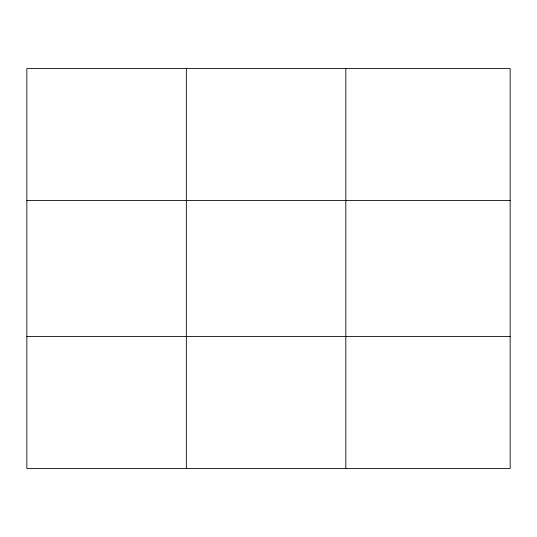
<?xml version="1.0" encoding="UTF-8"?>
<svg xmlns="http://www.w3.org/2000/svg" width="537" height="537" viewBox="0 0 537 537"><rect width="100%" height="100%" fill="white"/><g stroke="black" fill="none" stroke-linecap="round" stroke-linejoin="round"><path stroke-width="0.81" d="M186.339 68.568L186.339 468.432M345.828 68.568L345.828 468.432M510.15 200.523L510.15 68.568L26.85 68.568L26.85 468.432L510.15 468.432L510.15 200.523L26.85 200.523M26.85 336.477L510.15 336.477"/></g></svg>
